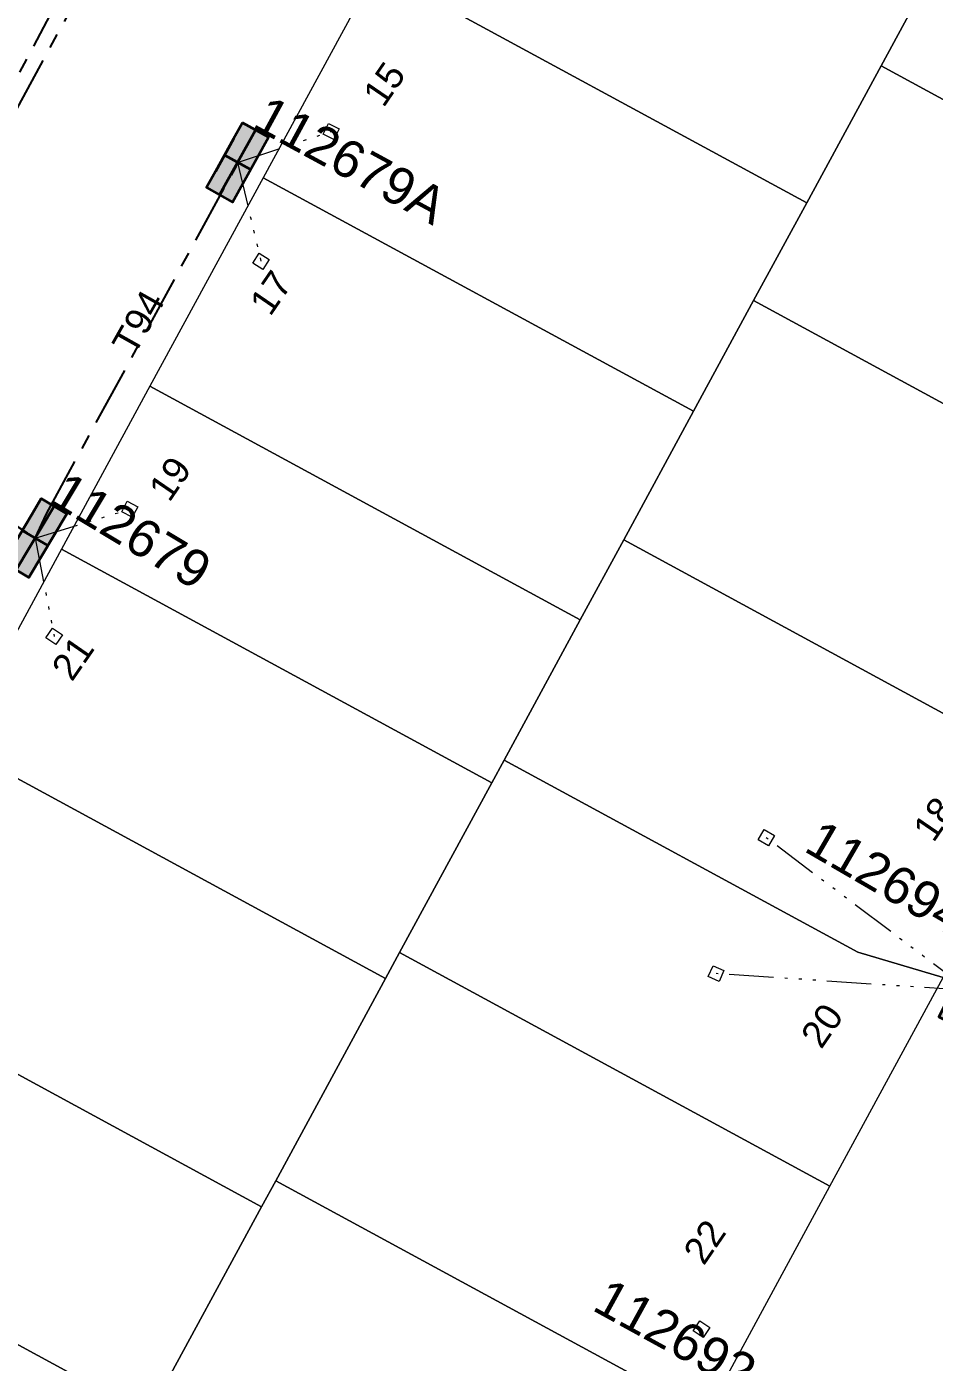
# Model space of a CAD drawing. Header units: metres. Extents: x 293418 to 294566, y 6233478 to 6234177.
# Drawn here: x 293608.9 to 293670.1, y 6233645.8 to 6233735.8 of the extents above; entities that cross this region are included whole.
import ezdxf
from ezdxf.enums import TextEntityAlignment as Align

# ---------------------------------------------------------------- set-up
doc = ezdxf.new("R2010")
doc.units = ezdxf.units.M
doc.linetypes.add('Cable Exist UG', pattern=[7, 4, -1, 1, -1])
doc.linetypes.add('PHANTOMX2', pattern=[6.6, 3, -0.75, 0.2, -0.75, 0.2, -0.75, 0.2, -0.75])
doc.layers.get('0').update_dxf_attribs({"color": 6})
for name, color, linetype, lineweight in [('_User_LV_Exist', 5, 'Continuous', 35), ('Cadastre Land Parcels_SP_EXT', 118, 'Continuous', 15), ('Mains_HV_EXT', 13, 'Continuous', 25), ('Mains_LV_EXT', 163, 'Continuous', 25), ('Services_SP_EXT', 42, 'PHANTOMX2', 20)]:
    doc.layers.add(name, color=color, linetype=linetype, lineweight=lineweight)
doc.layers.add('Features_HIDE', color=1, linetype='Continuous', plot=False)
doc.layers.add('SupportsUG_SP_LV_EXT', color=7, linetype='Continuous')
doc.styles.add('iecARIAL', font='arial.ttf', dxfattribs={"height": 2})
doc.styles.get("Standard").update_dxf_attribs({"font": 'arial.ttf'})

# ---------------------------------------------------------------- blocks, each defined once
blk = doc.blocks.new('CCP_EXT')
at = {"flags": 9}
for tag, p in [('STATE', (0, -1.8)), ('USAGE', (0, -1.2)), ('LEGEND', (0, -1.4)), ('LIFE_SUPPORT', (0, -1.6)), ('NOTES', (0, -2))]:
    blk.add_attdef(tag, text='', height=0.2, dxfattribs=at).set_placement(p, align=Align.MIDDLE_LEFT)
blk.add_wipeout([(0, 0.566), (0.566, 0), (0, -0.566), (-0.566, 0)])
blk.add_lwpolyline([(-0.566, 0), (0, 0.566), (0.566, 0), (0, -0.566), (-0.566, 0)])
at = {"flags": 1}
blk.add_attdef('Z', (0, 0), '', height=0.2, dxfattribs=at)
at = {"flags": 9}
for tag, p in [('CCP_TYPE', (0, 0)), ('OPERATING_VOLTAGE', (0, -0.6)), ('ORIENTATION', (0, -0.8)), ('OWNED_BY', (0, -1)), ('CONSTRUCTED_VOLTAGE', (0, -0.2)), ('NO_PHASES', (0, -0.4))]:
    blk.add_attdef(tag, text='', height=0.2, dxfattribs=at).set_placement(p, align=Align.MIDDLE_LEFT)
blk = doc.blocks.new('PILLAR_EXT')
blk.add_hatch(color=256).paths.add_polyline_path([(-2.5, 1), (-2.5, -1), (2.5, -1), (2.5, 1)])
for p, q in [((0, 1), (0, -1)), ((-2.5, 0), (2.5, 0))]:
    blk.add_line(p, q)
at = {"ltscale": 10}
blk.add_line((2.5, 0), (-2.5, 0), dxfattribs=at)
blk.add_lwpolyline([(-2.5, -1), (-1.25, -1), (1.25, -1), (2.5, -1), (2.5, 1), (-2.5, 1)], close=True)
at = {"width": 0.9, "flags": 8}
blk.add_attdef('ASSET_NUM', text='', height=2, rotation=90, dxfattribs=at).set_placement((-2, 4), align=Align.MIDDLE_LEFT)
for tag, p, flags in [('OWNED_BY', (0, -0.2), 9), ('STATE', (0, -0.4), 9), ('SUPPORT_TYPE', (0, -0.6), 9), ('USAGE', (0, -0.8), 9), ('LEGEND', (0, -1), 9), ('STREETNAME', (0, -1.8), 9), ('SUBURB', (0, -2), 1), ('LOCATION', (0, -1.2), 9), ('NOTES', (0, -1.4), 9), ('PARENT', (0, -1.6), 9)]:
    blk.add_attdef(tag, p, '', height=0.2, dxfattribs=dict(flags=flags))

msp = doc.modelspace()

# ---------------------------------------------------------------- linework, layer by layer
at = {"layer": 'Cadastre Land Parcels_SP_EXT', "linetype": 'Continuous'}
for points in [[(293666.52, 6233733.145), (293670.1, 6233739.739), (293641.098, 6233755.488), (293632.507, 6233739.667), (293661.51, 6233723.918), (293666.52, 6233733.145)], [(293702.682, 6233730.581), (293673.68, 6233746.329), (293670.1, 6233739.739), (293666.52, 6233733.145), (293695.524, 6233717.396), (293702.682, 6233730.581)], [(293657.93, 6233717.325), (293661.51, 6233723.918), (293632.507, 6233739.667), (293624.871, 6233725.604), (293653.875, 6233709.856), (293657.93, 6233717.325)], [(293695.524, 6233717.396), (293666.52, 6233733.145), (293661.51, 6233723.918), (293657.93, 6233717.325), (293686.934, 6233701.577), (293695.524, 6233717.396)], [(293649.173, 6233701.197), (293653.875, 6233709.856), (293624.871, 6233725.604), (293617.235, 6233711.541), (293646.239, 6233695.793), (293649.173, 6233701.197)], [(293686.934, 6233701.577), (293657.93, 6233717.325), (293653.875, 6233709.856), (293649.173, 6233701.197), (293678.177, 6233685.449), (293686.934, 6233701.577)], [(293641.108, 6233686.343), (293646.239, 6233695.793), (293617.235, 6233711.541), (293611.27, 6233700.554), (293640.273, 6233684.806), (293641.108, 6233686.343)], [(293678.177, 6233685.449), (293649.173, 6233701.197), (293646.239, 6233695.793), (293641.108, 6233686.343), (293664.953, 6233673.396), (293670.708, 6233671.694), (293678.177, 6233685.449)], [(293634.069, 6233673.379), (293640.273, 6233684.806), (293611.27, 6233700.554), (293604.111, 6233687.371), (293633.115, 6233671.623), (293634.069, 6233673.379)], [(293625.717, 6233657.998), (293633.115, 6233671.623), (293604.111, 6233687.371), (293595.76, 6233671.99), (293624.763, 6233656.241), (293625.717, 6233657.998)], [(293670.708, 6233671.694), (293664.953, 6233673.396), (293641.108, 6233686.343), (293640.273, 6233684.806), (293634.069, 6233673.379), (293663.072, 6233657.631), (293670.708, 6233671.694)], [(293663.072, 6233657.631), (293634.069, 6233673.379), (293633.115, 6233671.623), (293625.717, 6233657.998), (293654.721, 6233642.249), (293663.072, 6233657.631)], [(293617.365, 6233642.618), (293624.763, 6233656.241), (293595.76, 6233671.99), (293588.124, 6233657.927), (293617.127, 6233642.179), (293617.365, 6233642.618)], [(293617.127, 6233642.179), (293588.124, 6233657.927), (293581.726, 6233646.145), (293584.136, 6233638.009), (293607.866, 6233625.123), (293617.127, 6233642.179)], [(293654.721, 6233642.249), (293625.717, 6233657.998), (293624.763, 6233656.241), (293617.365, 6233642.618), (293646.369, 6233626.869), (293654.721, 6233642.249)]]:
    msp.add_lwpolyline(points, close=True, dxfattribs=at)
at = {"layer": 'Mains_LV_EXT', "linetype": 'Cable Exist UG'}
for points in [[(293604.384, 6233725.763), (293606.147, 6233728.279), (293606.147, 6233728.279), (293612.413, 6233740.194), (293620.519, 6233755.157)], [(293604.384, 6233725.763), (293607.87, 6233723.267), (293607.504, 6233722.061), (293607.504, 6233722.061), (293599.697, 6233707.606), (293609.491, 6233701.315)]]:
    msp.add_lwpolyline(points, dxfattribs=at)

# ---------------------------------------------------------------- block references
at = {"layer": '_User_LV_Exist'}
ref = msp.add_blockref('PILLAR_EXT', (293672.447, 6233670.812), dxfattribs=dict(at, rotation=63.07086826947919))
ref.add_attrib('ASSET_NUM', '112694A', dxfattribs={"layer": '0', "height": 2.5, "rotation": 329.83618, "style": 'iecARIAL'}).set_placement((293673.947, 6233674.312), align=Align.MIDDLE_RIGHT)
at = {"layer": 'SupportsUG_SP_LV_EXT'}
ref = msp.add_blockref('PILLAR_EXT', (293672.447, 6233670.812), dxfattribs=dict(at, rotation=63.07086826947919))
ref.add_attrib('ASSET_NUM', '112694A', dxfattribs={"layer": '0', "height": 2.5, "rotation": 329.83618, "style": 'iecARIAL'}).set_placement((293673.947, 6233674.312), align=Align.MIDDLE_RIGHT)

# ---------------------------------------------------------------- texts
at = {"layer": 'Features_HIDE'}
for s, rotation, p in [('15', 55.66458, (293632.977, 6233730.257)), ('17', 55.59734, (293625.339, 6233716.189)), ('19', 55.59734, (293618.539, 6233703.66)), ('21', 55.30485, (293611.976, 6233691.571)), ('18', 55.64287, (293670.056, 6233680.722)), ('20', 55.51821, (293662.489, 6233666.802)), ('22', 55.45163, (293654.571, 6233652.22))]:
    msp.add_text(s, height=1.8, rotation=rotation, dxfattribs=at).set_placement(p)
at = {"layer": 'Mains_LV_EXT'}
msp.add_text('T94', height=1.8, rotation=60.6573, dxfattribs=at).set_placement((293616.176, 6233713.541))

# ---------------------------------------------------------------- next in the draw order: block references
at = {"layer": 'Services_SP_EXT'}
for p, rotation in [((293629.45, 6233728.714), 198.9120755194307), ((293624.721, 6233719.972), 102.9120756054768), ((293615.871, 6233703.257), 197.2012422456745), ((293610.779, 6233694.689), 101.2012417045299), ((293658.786, 6233681.115), 285.0708683621858), ((293655.402, 6233671.961), 21.07086858015205), ((293654.42, 6233647.991), 281.1953000554471)]:
    msp.add_blockref('CCP_EXT', p, dxfattribs=dict(at, rotation=rotation))

# ---------------------------------------------------------------- next in the draw order: linework, layer by layer
at = {"layer": 'Mains_HV_EXT', "linetype": 'Cable Exist UG'}
msp.add_lwpolyline([(293613.36, 6233739.637), (293605.48, 6233725.175), (293597.175, 6233709.677), (293588.727, 6233694.368), (293581.496, 6233681.231), (293573.083, 6233665.84), (293566.04, 6233653.187), (293559.814, 6233651.31), (293558.039, 6233650.757), (293558.039, 6233650.757), (293555.478, 6233649.915), (293530.512, 6233663.425), (293526.67, 6233665.205), (293528.698, 6233670.124), (293527.017, 6233670.977)], dxfattribs=at)
at = {"layer": 'Mains_LV_EXT', "linetype": 'Cable Exist UG'}
msp.add_lwpolyline([(293609.491, 6233701.315), (293610.258, 6233702.956), (293610.258, 6233702.956), (293623.063, 6233726.382)], dxfattribs=at)
at = {"layer": 'Services_SP_EXT'}
for points in [[(293623.133, 6233726.632), (293629.45, 6233728.714)], [(293623.133, 6233726.632), (293624.721, 6233719.972)], [(293609.491, 6233701.315), (293615.871, 6233703.257)], [(293609.491, 6233701.315), (293610.779, 6233694.689)], [(293672.447, 6233670.812), (293658.786, 6233681.114)], [(293672.447, 6233670.812), (293655.402, 6233671.961)], [(293656.265, 6233641.295), (293654.42, 6233647.991)]]:
    msp.add_lwpolyline(points, dxfattribs=at)

# ---------------------------------------------------------------- next in the draw order: block references
at = {"layer": '_User_LV_Exist'}
ref = msp.add_blockref('PILLAR_EXT', (293623.133, 6233726.632), dxfattribs=dict(at, rotation=240.9120757898767))
ref.add_attrib('ASSET_NUM', '112679A', dxfattribs={"layer": '0', "height": 2.5, "rotation": 331.47072, "style": 'iecARIAL'}).set_placement((293624.633, 6233730.132), align=Align.MIDDLE_LEFT)
ref = msp.add_blockref('PILLAR_EXT', (293609.491, 6233701.315), dxfattribs=dict(at, rotation=239.2012417093758))
ref.add_attrib('ASSET_NUM', '112679', dxfattribs={"layer": '0', "height": 2.5, "rotation": 328.99048, "style": 'iecARIAL'}).set_placement((293610.991, 6233704.815), align=Align.MIDDLE_LEFT)
ref = msp.add_blockref('PILLAR_EXT', (293656.265, 6233641.295), dxfattribs=dict(at, rotation=59.19529981952693))
ref.add_attrib('ASSET_NUM', '112692', dxfattribs={"layer": '0', "height": 2.5, "rotation": 331.1645, "style": 'iecARIAL'}).set_placement((293657.765, 6233644.795), align=Align.MIDDLE_RIGHT)
at = {"layer": 'SupportsUG_SP_LV_EXT'}
ref = msp.add_blockref('PILLAR_EXT', (293623.133, 6233726.632), dxfattribs=dict(at, rotation=240.9120757898767))
ref.add_attrib('ASSET_NUM', '112679A', dxfattribs={"layer": '0', "height": 2.5, "rotation": 331.47072, "style": 'iecARIAL'}).set_placement((293624.633, 6233730.132), align=Align.MIDDLE_LEFT)
ref = msp.add_blockref('PILLAR_EXT', (293609.491, 6233701.315), dxfattribs=dict(at, rotation=239.2012417093758))
ref.add_attrib('ASSET_NUM', '112679', dxfattribs={"layer": '0', "height": 2.5, "rotation": 328.99048, "style": 'iecARIAL'}).set_placement((293610.991, 6233704.815), align=Align.MIDDLE_LEFT)
ref = msp.add_blockref('PILLAR_EXT', (293656.265, 6233641.295), dxfattribs=dict(at, rotation=59.19529981952693))
ref.add_attrib('ASSET_NUM', '112692', dxfattribs={"layer": '0', "height": 2.5, "rotation": 331.1645, "style": 'iecARIAL'}).set_placement((293657.765, 6233644.795), align=Align.MIDDLE_RIGHT)

doc.saveas('drawing.dxf')
